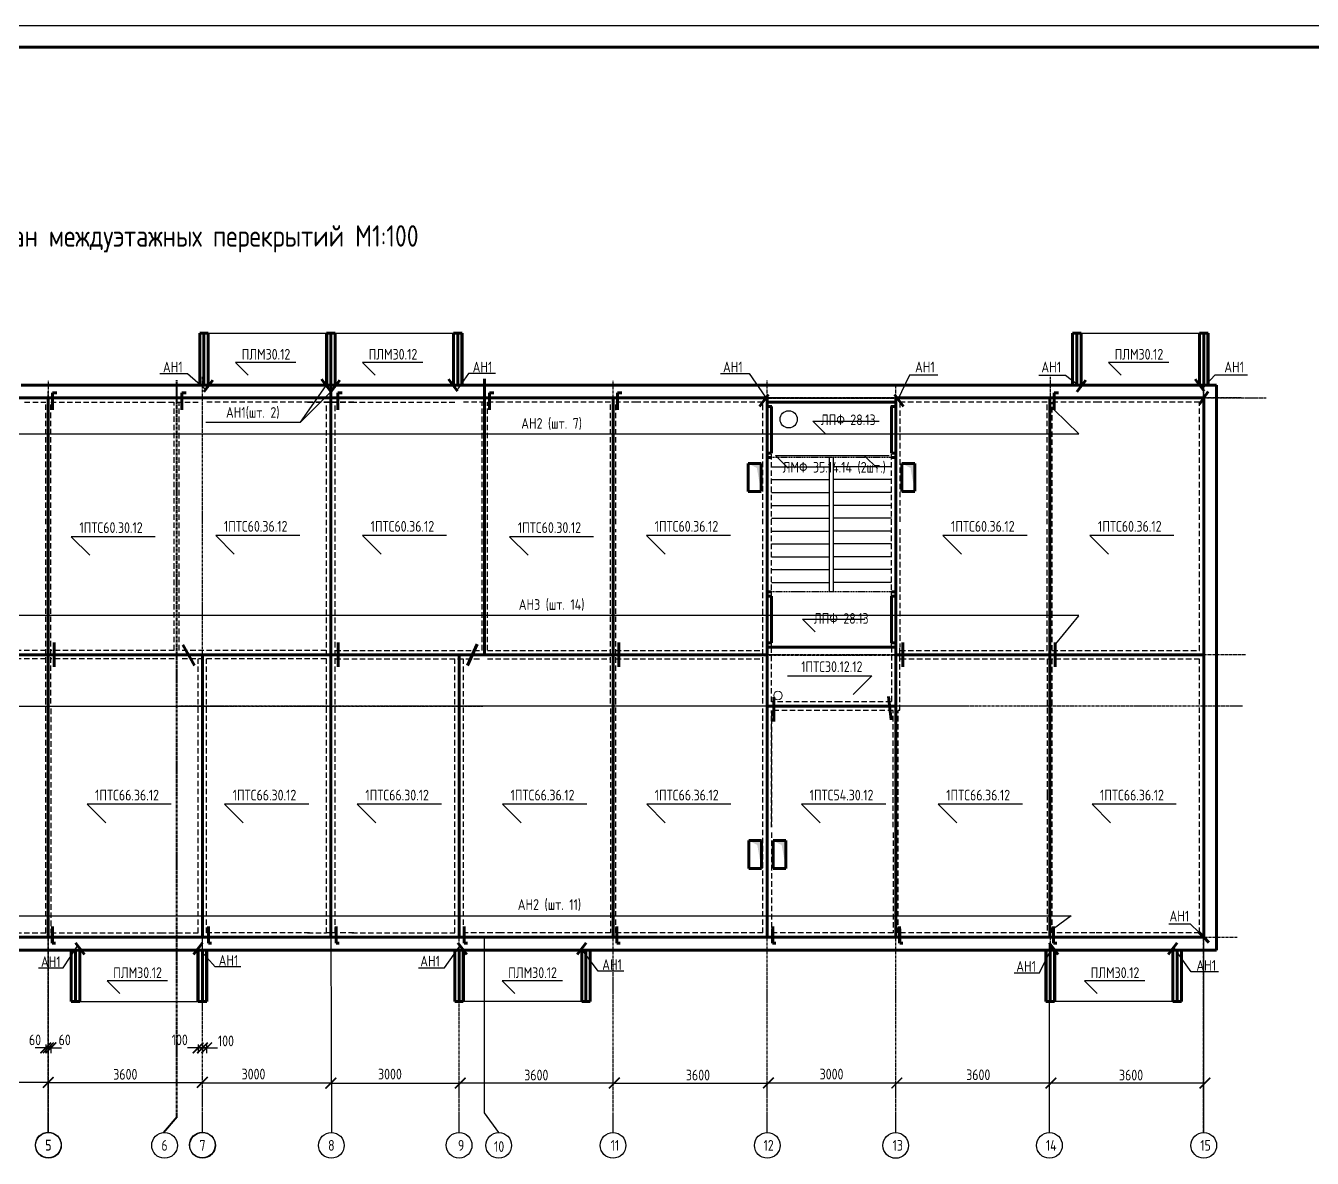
# Model space of a CAD drawing. Header units: millimetres. Extents: x 83035 to 329678, y -103769 to 22061.
# Drawn here: x 184403 to 214463, y -73716 to -47258 of the extents above; entities that cross this region are included whole.
import ezdxf

# ---------------------------------------------------------------- set-up
doc = ezdxf.new("R2010")
doc.units = ezdxf.units.MM
doc.header["$LTSCALE"] = 10
doc.linetypes.add('CENTER', pattern=[50.8, 31.75, -6.35, 6.35, -6.35])
doc.linetypes.add('DASHED', pattern=[19.05, 12.7, -6.35])
for name, color, linetype, lineweight in [('Анкер', 250, 'Continuous', 60), ('Осевой', 4, 'CENTER', 30), ('оси', 4, 'CENTER', 40), ('Основной', 5, 'Continuous', 60), ('Плиты перекрытия', 2, 'Continuous', 60), ('Размерный', 3, 'Continuous', 30), ('Разрез', 5, 'Continuous', 40), ('Символьный', 3, 'Continuous', 30), ('Текст', 244, 'Continuous', 30)]:
    doc.layers.add(name, color=color, linetype=linetype, lineweight=lineweight)
doc.styles.add('1.10', font='', dxfattribs={"height": 25})
doc.styles.add('2.5', font='', dxfattribs={"height": 250})
doc.styles.get('1.10').set_extended_font_data('GOST type A')
doc.styles.get('2.5').set_extended_font_data('GOST type A')
doc.dimstyles.new('Размеры', dxfattribs={"dimtxt": 250, "dimasz": 250, "dimexe": 125, "dimexo": 62.5, "dimgap": 62.5, "dimtad": 1, "dimtxsty": '2.5', "dimblk": 'ARCHTICK', "dimcen": 250, "dimadec": 0, "dimazin": 0, "dimtfac": 1, "dimtmove": 1, "dimatfit": 3, "dimfxl": 1.25, "dimarcsym": 0})

# ---------------------------------------------------------------- blocks, each defined once
blk = doc.blocks.new('_ArchTick')
at = {"color": 0, "linetype": 'ByBlock', "const_width": 0.15}
blk.add_lwpolyline([(-0.5, -0.5), (0.5, 0.5)], dxfattribs=at)
blk = doc.blocks.new('*D247')
at = {"layer": 'Размерный', "color": 0, "lineweight": -2}
for p, q in [((181330, -71880), (181330, -71818)), ((184930, -71880), (184930, -71818)), ((184930, -71943), (181330, -71943))]:
    blk.add_line(p, q, dxfattribs=at)
at = {"layer": 'Размерный', "color": 0, "lineweight": -2, "xscale": 250, "yscale": 250, "zscale": 250, "rotation": 180}
blk.add_blockref('_ArchTick', (181330, -71943), dxfattribs=at)
at = {"layer": 'Размерный', "color": 0, "lineweight": -2, "xscale": 250, "yscale": 250, "zscale": 250}
blk.add_blockref('_ArchTick', (184930, -71943), dxfattribs=at)
at = {"layer": 'Размерный', "color": 0, "insert": (183130, -71755), "char_height": 250, "attachment_point": 5, "style": '2.5'}
blk.add_mtext('3600', dxfattribs=at)
blk = doc.blocks.new('*D248')
at = {"layer": 'Размерный', "color": 0, "lineweight": -2}
for p, q in [((184930, -71880), (184930, -71818)), ((188530, -71880), (188530, -71818)), ((184930, -71943), (188530, -71943))]:
    blk.add_line(p, q, dxfattribs=at)
at = {"layer": 'Размерный', "color": 0, "lineweight": -2, "xscale": 250, "yscale": 250, "zscale": 250, "rotation": 180}
blk.add_blockref('_ArchTick', (184930, -71943), dxfattribs=at)
at = {"layer": 'Размерный', "color": 0, "lineweight": -2, "xscale": 250, "yscale": 250, "zscale": 250}
blk.add_blockref('_ArchTick', (188530, -71943), dxfattribs=at)
at = {"layer": 'Размерный', "color": 0, "insert": (186730, -71755), "char_height": 250, "attachment_point": 5, "style": '2.5'}
blk.add_mtext('3600', dxfattribs=at)
blk = doc.blocks.new('64')
at = {"layer": 'Размерный', "color": 0, "ltscale": 0.5}
blk.add_circle((-187285, -31689), 300, dxfattribs=at)
at = {"layer": 'Символьный', "color": 0, "ltscale": 0.5}
blk.add_line((-187285, -31389), (-187285, -30925), dxfattribs=at)
blk = doc.blocks.new('*D633')
at = {"layer": 'Размерный', "color": 0, "linetype": 'ByBlock', "lineweight": -2, "ltscale": 500}
for p, q in [((184870, -71137), (184620, -71137)), ((184870, -71062), (184870, -71262)), ((184870, -71137), (184930, -71137)), ((184930, -71062), (184930, -71262)), ((184930, -71137), (185180, -71137))]:
    blk.add_line(p, q, dxfattribs=at)
at = {"layer": 'Размерный', "color": 0, "lineweight": -2, "ltscale": 500, "xscale": 250, "yscale": 250, "zscale": 250}
blk.add_blockref('_ArchTick', (184870, -71137), dxfattribs=at)
at = {"layer": 'Размерный', "color": 0, "lineweight": -2, "ltscale": 500, "xscale": 250, "yscale": 250, "zscale": 250, "rotation": 180}
blk.add_blockref('_ArchTick', (184930, -71137), dxfattribs=at)
at = {"layer": 'Размерный', "color": 0, "ltscale": 500, "insert": (184620, -70950), "char_height": 250, "attachment_point": 5, "style": '2.5'}
blk.add_mtext('60', dxfattribs=at)
blk = doc.blocks.new('*D634')
at = {"layer": 'Размерный', "color": 0, "linetype": 'ByBlock', "lineweight": -2, "ltscale": 500}
for p, q in [((184930, -71137), (184680, -71137)), ((184930, -71062), (184930, -71262)), ((184990, -71137), (184930, -71137)), ((184990, -71062), (184990, -71262)), ((184990, -71137), (185240, -71137))]:
    blk.add_line(p, q, dxfattribs=at)
at = {"layer": 'Размерный', "color": 0, "lineweight": -2, "ltscale": 500, "xscale": 250, "yscale": 250, "zscale": 250}
blk.add_blockref('_ArchTick', (184930, -71137), dxfattribs=at)
at = {"layer": 'Размерный', "color": 0, "lineweight": -2, "ltscale": 500, "xscale": 250, "yscale": 250, "zscale": 250, "rotation": 180}
blk.add_blockref('_ArchTick', (184990, -71137), dxfattribs=at)
at = {"layer": 'Размерный', "color": 0, "ltscale": 500, "insert": (185313, -70950), "char_height": 250, "attachment_point": 5, "style": '2.5'}
blk.add_mtext('60', dxfattribs=at)
blk = doc.blocks.new('*D635')
at = {"layer": 'Размерный', "color": 0, "linetype": 'ByBlock', "lineweight": -2, "ltscale": 500}
for p, q in [((188430, -71137), (188180, -71137)), ((188430, -71062), (188430, -71262)), ((188430, -71137), (188530, -71137)), ((188530, -71062), (188530, -71262)), ((188530, -71137), (188780, -71137))]:
    blk.add_line(p, q, dxfattribs=at)
at = {"layer": 'Размерный', "color": 0, "lineweight": -2, "ltscale": 500, "xscale": 250, "yscale": 250, "zscale": 250}
blk.add_blockref('_ArchTick', (188430, -71137), dxfattribs=at)
at = {"layer": 'Размерный', "color": 0, "lineweight": -2, "ltscale": 500, "xscale": 250, "yscale": 250, "zscale": 250, "rotation": 180}
blk.add_blockref('_ArchTick', (188530, -71137), dxfattribs=at)
at = {"layer": 'Размерный', "color": 0, "ltscale": 500, "insert": (188001, -70950), "char_height": 250, "attachment_point": 5, "style": '2.5'}
blk.add_mtext('100', dxfattribs=at)
blk = doc.blocks.new('*D636')
at = {"layer": 'Размерный', "color": 0, "linetype": 'ByBlock', "lineweight": -2, "ltscale": 500}
for p, q in [((188530, -71137), (188280, -71137)), ((188530, -71062), (188530, -71262)), ((188630, -71137), (188530, -71137)), ((188630, -71062), (188630, -71262)), ((188630, -71137), (188880, -71137))]:
    blk.add_line(p, q, dxfattribs=at)
at = {"layer": 'Размерный', "color": 0, "lineweight": -2, "ltscale": 500, "xscale": 250, "yscale": 250, "zscale": 250}
blk.add_blockref('_ArchTick', (188530, -71137), dxfattribs=at)
at = {"layer": 'Размерный', "color": 0, "lineweight": -2, "ltscale": 500, "xscale": 250, "yscale": 250, "zscale": 250, "rotation": 180}
blk.add_blockref('_ArchTick', (188630, -71137), dxfattribs=at)
at = {"layer": 'Размерный', "color": 0, "ltscale": 500, "insert": (189080, -70975), "char_height": 250, "attachment_point": 5, "style": '2.5'}
blk.add_mtext('100', dxfattribs=at)
blk = doc.blocks.new('173')
at = {"layer": 'Символьный', "color": 0}
for p, q in [((-191572, -57106), (-192983, -57106)), ((-192983, -57106), (-192685, -57404))]:
    blk.add_line(p, q, dxfattribs=at)
at = {"layer": 'Текст', "color": 0, "ltscale": 0.5, "insert": (-192272, -56917), "char_height": 250, "width": 1000, "attachment_point": 5, "style": '2.5'}
blk.add_mtext('ПЛМ30.12', dxfattribs=at)
blk = doc.blocks.new('185')
at = {"layer": 'Символьный', "color": 0}
for p, q in [((-177356, -67548), (-179321, -67548)), ((-179321, -67548), (-178888, -67981))]:
    blk.add_line(p, q, dxfattribs=at)
at = {"layer": 'Текст', "color": 0, "ltscale": 0.5, "insert": (-178389, -67333), "char_height": 250, "width": 1000, "attachment_point": 5, "style": '2.5'}
blk.add_mtext('1ПТС66.36.12', dxfattribs=at)
blk = doc.blocks.new('186')
at = {"layer": 'Символьный', "color": 0}
for p, q in [((-184510, -67548), (-186476, -67548)), ((-186476, -67548), (-186042, -67981))]:
    blk.add_line(p, q, dxfattribs=at)
at = {"layer": 'Текст', "color": 0, "ltscale": 0.5, "insert": (-185544, -67333), "char_height": 250, "width": 1000, "attachment_point": 5, "style": '2.5'}
blk.add_mtext('1ПТС54.30.12', dxfattribs=at)
blk = doc.blocks.new('187')
at = {"layer": 'Символьный', "color": 0}
for p, q in [((-174351, -61268), (-176316, -61268)), ((-176316, -61268), (-175883, -61701))]:
    blk.add_line(p, q, dxfattribs=at)
at = {"layer": 'Текст', "color": 0, "ltscale": 0.5, "insert": (-175384, -61053), "char_height": 250, "width": 1000, "attachment_point": 5, "style": '2.5'}
blk.add_mtext('1ПТС60.36.12', dxfattribs=at)
blk = doc.blocks.new('188')
at = {"layer": 'Символьный', "color": 0}
for p, q in [((-177729, -61298), (-179694, -61298)), ((-179694, -61298), (-179261, -61731))]:
    blk.add_line(p, q, dxfattribs=at)
at = {"layer": 'Текст', "color": 0, "ltscale": 0.5, "insert": (-178762, -61083), "char_height": 250, "width": 1000, "attachment_point": 5, "style": '2.5'}
blk.add_mtext('1ПТС60.30.12', dxfattribs=at)
blk = doc.blocks.new('175')
at = {"layer": 'Анкер', "color": 0}
blk.add_line((-193393, -57913), (-193183, -57638), dxfattribs=at)
at = {"layer": 'Осевой', "color": 0, "ltscale": 0.2}
for p, q in [((-190429, -75207), (-190429, -56541)), ((-190424, -74915), (-190424, -56592))]:
    blk.add_line(p, q, dxfattribs=at)
at = {"layer": 'Основной', "color": 0}
for p, q in [((-193490, -56540), (-193290, -56540)), ((-193490, -57754), (-193490, -56540)), ((-193390, -57754), (-193390, -56540)), ((-193290, -57754), (-193290, -56540)), ((-190529, -57752), (-190529, -56540)), ((-190525, -57740), (-190525, -56540)), ((-190525, -56540), (-190325, -56540)), ((-190426, -56540), (-190426, -57740)), ((-190329, -56541), (-190329, -57752)), ((-190325, -56540), (-190325, -57740))]:
    blk.add_line(p, q, dxfattribs=at)
at = {"layer": 'Основной', "color": 0, "lineweight": 30}
blk.add_line((-193480, -56540), (-190525, -56540), dxfattribs=at)
at = {"layer": 'Разрез', "color": 0}
blk.add_blockref('173', (331, -117), dxfattribs=at)
blk = doc.blocks.new('184')
at = {"color": 0, "linetype": 'ByBlock', "const_width": 37.5}
for points in [[(-164982, -29107), (-165232, -29357)], [(-162232, -29357), (-161982, -29107)], [(-161982, -29107), (-162232, -29357)], [(-158632, -29357), (-158382, -29107)], [(-158382, -29107), (-158632, -29357)], [(-155032, -29357), (-154782, -29107)]]:
    blk.add_lwpolyline(points, dxfattribs=at)
at = {"layer": 'Размерный', "color": 0}
for p, q in [((-175332, -29234), (-178330, -29234)), ((-175308, -29233), (-172311, -29233)), ((-168710, -29233), (-172310, -29233)), ((-168707, -29232), (-165107, -29232)), ((-162107, -29232), (-165107, -29232)), ((-158507, -29232), (-162107, -29232)), ((-154907, -29232), (-158507, -29232))]:
    blk.add_line(p, q, dxfattribs=at)
at = {"layer": 'Размерный', "color": 0, "xscale": 250, "yscale": 250, "zscale": 250}
blk.add_blockref('_ArchTick', (-175332, -29234), dxfattribs=at)
at = {"layer": 'Размерный', "color": 0, "xscale": 250, "yscale": 250, "zscale": 250, "rotation": 180}
for p in [(-172310, -29233), (-168707, -29232)]:
    blk.add_blockref('_ArchTick', p, dxfattribs=at)
at = {"layer": 'Размерный', "color": 0, "style": '2.5'}
for p in [(-177416, -29148), (-174228, -29148), (-163910, -29148)]:
    blk.add_text('3000', height=250, dxfattribs=at).set_placement(p)
at = {"layer": 'Размерный', "color": 0, "char_height": 250, "attachment_point": 5, "style": '2.5'}
for insert in [(-170530, -29046), (-166753, -29046), (-160204, -29039), (-156634, -29046)]:
    blk.add_mtext('3600', dxfattribs=dict(at, insert=insert))
blk = doc.blocks.new('221')
at = {"layer": 'Основной'}
h = blk.add_hatch(color=0, dxfattribs=at)
h.set_gradient(color1=(0, 1, 5), color2=(0, 0, 0), one_color=1)
h.paths.add_polyline_path([(-183979, -67287), (-184279, -67287), (-184079, -67387), (-183979, -67937), (-183979, -67802), (-183979, -67802), (-183979, -67422), (-183979, -67422)])
at = {"layer": 'Основной', "color": 0}
for p, q in [((-184279, -67937), (-184279, -67287)), ((-184279, -67287), (-183979, -67287)), ((-184279, -67937), (-183979, -67937))]:
    blk.add_line(p, q, dxfattribs=at)
blk = doc.blocks.new('222')
at = {"layer": 'Основной', "color": 0}
blk.add_line((-183960, -68394), (-183960, -69044), dxfattribs=at)
at = {"layer": 'Размерный', "color": 0}
blk.add_blockref('221', (18, -1110), dxfattribs=at)
blk = doc.blocks.new('*D776')
at = {"layer": 'Размерный', "color": 0, "linetype": 'ByBlock', "lineweight": -2, "ltscale": 500}
for p, q in [((216879, -58184), (216679, -58184)), ((216804, -58184), (216804, -61184)), ((216729, -61184), (216929, -61184))]:
    blk.add_line(p, q, dxfattribs=at)
at = {"layer": 'Размерный', "color": 0, "linetype": 'DASHED', "lineweight": -2, "ltscale": 500, "xscale": 250, "yscale": 250, "zscale": 250}
for p, rotation in [((216804, -58184), 90), ((216804, -61184), 270)]:
    blk.add_blockref('_ArchTick', p, dxfattribs=dict(at, rotation=rotation))
at = {"layer": 'Размерный', "color": 0, "linetype": 'DASHED', "ltscale": 500, "insert": (216617, -59684), "char_height": 250, "attachment_point": 5, "rotation": 90, "style": '2.5'}
blk.add_mtext('6000', dxfattribs=at)

msp = doc.modelspace()

# ---------------------------------------------------------------- linework, layer by layer
at = {"color": 0, "linetype": 'Continuous', "lineweight": 25, "ltscale": 100}
msp.add_line((242217.907, -47257.955), (161957.025, -47257.955), dxfattribs=at)
at = {"color": 0, "linetype": 'Continuous', "lineweight": 60, "ltscale": 100}
msp.add_line((241717.907, -47757.955), (163957.025, -47757.955), dxfattribs=at)
at = {"layer": 'Анкер', "color": 0}
for p, q in [((188564.689, -55812.141), (188774.625, -55537.983)), ((191520.134, -55791.473), (191310.198, -55517.314)), ((191531.171, -55812.141), (191741.107, -55537.983)), ((194490.233, -55791.473), (194280.297, -55517.314)), ((211937.026, -55791.473), (211727.09, -55517.314)), ((201543.966, -56150.803), (201753.902, -55876.644)), ((204913.816, -56150.803), (204703.88, -55876.644)), ((212033.059, -55804.448), (211824.723, -56100.934)), ((211928.891, -68552.691), (211808.891, -68432.691)), ((185563.278, -68684.291), (185773.214, -68958.449)), ((188535.273, -68684.979), (188325.337, -68959.137)), ((194498.914, -68684.291), (194708.85, -68958.449)), ((197495.5, -68684.979), (197285.564, -68959.137)), ((208311.842, -68684.291), (208521.778, -68958.449)), ((211309.24, -68684.979), (211099.305, -68959.137)), ((211928.891, -68552.691), (212048.891, -68672.691))]:
    msp.add_line(p, q, dxfattribs=at)
at = {"layer": 'Осевой', "color": 0, "ltscale": 0.2}
for p, q in [((184933.699, -73114.945), (184933.699, -55541.477)), ((188527.535, -55459.972), (188527.535, -70055.437)), ((198125.079, -73115.633), (198125.079, -55542.165)), ((201728.891, -73106.844), (201728.891, -55538.397)), ((208339.912, -55461.3), (208339.912, -70005.327)), ((211928.891, -73106.804), (211928.891, -55533.441)), ((184929.887, -73106.117), (184929.887, -55806.487)), ((204728.891, -73106.804), (204728.891, -55652.691)), ((167566.317, -55952.003), (188858.44, -55952.003)), ((167719.799, -55958.545), (206657.99, -55958.545)), ((169675.574, -55958.562), (204846.484, -55958.562)), ((213383.204, -55957.874), (178212.294, -55957.874)), ((212804.392, -55952.691), (194200.338, -55952.691)), ((167629.887, -61952.003), (189082.715, -61952.003)), ((167633.699, -61960.83), (206767.89, -61960.83)), ((212906.268, -61952.691), (193976.064, -61952.691)), ((167629.887, -63152.003), (189082.715, -63152.003)), ((176680.114, -63152.691), (195081.718, -63152.691)), ((206378.664, -63152.003), (187977.06, -63152.003)), ((212829.38, -63152.691), (193976.064, -63152.691)), ((188529.887, -73106.117), (188529.887, -68274.775)), ((188529.887, -73106.117), (188529.887, -68274.775)), ((188529.887, -73106.117), (188529.887, -68274.775)), ((194528.891, -73106.806), (194528.891, -68275.463)), ((194528.891, -73106.806), (194528.891, -68275.463)), ((194528.891, -73106.806), (194528.891, -68275.463)), ((167570.128, -68560.83), (206392.181, -68560.83)), ((212709.538, -68561.519), (176666.597, -68561.519))]:
    msp.add_line(p, q, dxfattribs=at)
at = {"layer": 'Осевой', "color": 0, "ltscale": 500}
for p, q in [((191535.013, -68561.519), (191543.333, -73108.868)), ((195119.207, -72651.373), (195119.207, -68558.763)), ((208322.698, -72651.373), (208322.698, -68712.668))]:
    msp.add_line(p, q, dxfattribs=at)
at = {"layer": 'оси', "color": 0, "ltscale": 0.2}
msp.add_line((187935.188, -72743.079), (187933.699, -55541.477), dxfattribs=at)
at = {"layer": 'Основной', "color": 0}
for p, q in [((188467.618, -55653.405), (188467.618, -54439.695)), ((188467.673, -54439.806), (188667.673, -54439.806)), ((188567.618, -55653.405), (188567.618, -54439.695)), ((188667.618, -55653.405), (188667.618, -54439.695)), ((191428.946, -55652.003), (191428.946, -54439.846)), ((191433.093, -55639.806), (191433.093, -54439.806)), ((191433.093, -54439.806), (191633.093, -54439.806)), ((191434.1, -55653.405), (191434.1, -54439.695)), ((191434.155, -54439.806), (191634.155, -54439.806)), ((191531.504, -54439.806), (191531.504, -55639.806)), ((191534.1, -55653.405), (191534.1, -54439.695)), ((191628.946, -54440.995), (191628.946, -55652.003)), ((191633.093, -54439.806), (191633.093, -55639.806)), ((191634.1, -55653.405), (191634.1, -54439.695)), ((194395.428, -55652.003), (194395.428, -54439.846)), ((194399.574, -55639.806), (194399.574, -54439.806)), ((194399.574, -54439.806), (194599.574, -54439.806)), ((194497.986, -54439.806), (194497.986, -55639.806)), ((194595.428, -54440.995), (194595.428, -55652.003)), ((194599.574, -54439.806), (194599.574, -55639.806)), ((184299.887, -55652.003), (187469.887, -55652.003)), ((187469.887, -55652.003), (188629.887, -55652.003)), ((190969.887, -55652.003), (188429.887, -55652.003)), ((188518.891, -55652.691), (192088.891, -55652.691)), ((194539.887, -55652.003), (190969.887, -55652.003)), ((192088.891, -55652.691), (194628.891, -55652.691)), ((195588.891, -55652.691), (194428.891, -55652.691)), ((198758.891, -55652.691), (195588.891, -55652.691)), ((202618.891, -55652.691), (198758.891, -55652.691)), ((205978.891, -55652.691), (202618.891, -55652.691)), ((209548.891, -55652.691), (205978.891, -55652.691)), ((212228.891, -55652.691), (209548.891, -55652.691)), ((212228.891, -68852.691), (212228.891, -55652.691)), ((188429.887, -68452.003), (188429.887, -68452.003)), ((188629.887, -68452.003), (188629.887, -68452.003)), ((194428.891, -68452.691), (194428.891, -68452.691)), ((194628.891, -68452.691), (194628.891, -68452.691)), ((183909.887, -68852.003), (187479.887, -68852.003)), ((185466.207, -68843.027), (185466.207, -70056.737)), ((185566.207, -68843.027), (185566.207, -70056.737)), ((185666.207, -68843.027), (185666.207, -70056.737)), ((187479.887, -68852.003), (188629.887, -68852.003)), ((188427.535, -68844.429), (188427.535, -70056.586)), ((190959.887, -68852.003), (188429.887, -68852.003)), ((188431.681, -68856.625), (188431.681, -70056.625)), ((188530.093, -70056.625), (188530.093, -68856.625)), ((188627.535, -70055.437), (188627.535, -68844.429)), ((188631.681, -70056.625), (188631.681, -68856.625)), ((190947.607, -68852.691), (194628.891, -68852.691)), ((194427.097, -70057.314), (194427.097, -68857.314)), ((195578.891, -68852.691), (194428.891, -68852.691)), ((194431.243, -70056.125), (194431.243, -68845.117)), ((194528.685, -70057.314), (194528.685, -68857.314)), ((194627.097, -68857.314), (194627.097, -70057.314)), ((194631.243, -68845.117), (194631.243, -70057.274)), ((199148.891, -68852.691), (195578.891, -68852.691)), ((197392.571, -68843.715), (197392.571, -70057.425)), ((197492.571, -68843.715), (197492.571, -70057.425)), ((197592.571, -68843.715), (197592.571, -70057.425)), ((202418.891, -68852.691), (199148.891, -68852.691)), ((205988.891, -68852.691), (202418.891, -68852.691)), ((209458.891, -68852.691), (205988.891, -68852.691)), ((208240.837, -70057.314), (208240.837, -68857.314)), ((208244.983, -70056.125), (208244.983, -68845.117)), ((208342.426, -70057.314), (208342.426, -68857.314)), ((208440.837, -68857.314), (208440.837, -70057.314)), ((208444.983, -68845.117), (208444.983, -70057.274)), ((212228.891, -68852.691), (209458.891, -68852.691)), ((211206.311, -68843.715), (211206.311, -70057.425)), ((211306.311, -68843.715), (211306.311, -70057.425)), ((211406.311, -68843.715), (211406.311, -70057.425)), ((185466.262, -70056.625), (185666.262, -70056.625)), ((188431.681, -70056.625), (188631.681, -70056.625)), ((194627.097, -70057.314), (194427.097, -70057.314)), ((197592.516, -70057.314), (197392.516, -70057.314)), ((208440.837, -70057.314), (208240.837, -70057.314)), ((211406.256, -70057.314), (211206.256, -70057.314))]:
    msp.add_line(p, q, dxfattribs=at)
at = {"layer": 'Основной', "color": 0, "lineweight": 30}
for p, q in [((188477.368, -54439.806), (191433.093, -54439.806)), ((191443.85, -54439.806), (194399.574, -54439.806)), ((190060.666, -55658.545), (188980.666, -55658.545)), ((192998.112, -55659.233), (194078.112, -55659.233)), ((203178.891, -60482.691), (203178.891, -57342.691)), ((203278.891, -60482.691), (203278.891, -57342.691)), ((201828.891, -57562.691), (203178.891, -57562.691)), ((204628.891, -57562.691), (203278.891, -57562.691)), ((201828.891, -57862.691), (203178.891, -57862.691)), ((204628.891, -57862.691), (203278.891, -57862.691)), ((201828.891, -58162.691), (203178.891, -58162.691)), ((204628.891, -58162.691), (203278.891, -58162.691)), ((201828.891, -58462.691), (203178.891, -58462.691)), ((204628.891, -58462.691), (203278.891, -58462.691)), ((201828.891, -58762.691), (202728.891, -58762.691)), ((202728.891, -58762.691), (203178.891, -58762.691)), ((204628.891, -58762.691), (203278.891, -58762.691)), ((201828.891, -59062.691), (203178.891, -59062.691)), ((204628.891, -59062.691), (203278.891, -59062.691)), ((201828.891, -59362.691), (203178.891, -59362.691)), ((204628.891, -59362.691), (203278.891, -59362.691)), ((201828.891, -59662.691), (203178.891, -59662.691)), ((204628.891, -59662.691), (203278.891, -59662.691)), ((201828.891, -59962.691), (203178.891, -59962.691)), ((204628.891, -59962.691), (203278.891, -59962.691)), ((201828.891, -60262.691), (203178.891, -60262.691)), ((204628.891, -60262.691), (203278.891, -60262.691)), ((185475.957, -70056.625), (188431.681, -70056.625)), ((197582.821, -70057.314), (194627.097, -70057.314)), ((211396.561, -70057.314), (208440.837, -70057.314))]:
    msp.add_line(p, q, dxfattribs=at)
at = {"layer": 'Основной', "color": 0, "linetype": 'DASHED', "lineweight": 30}
for p, q in [((184374.887, -56052.003), (184869.887, -56052.003)), ((184869.887, -58902.003), (184869.887, -56052.003)), ((184989.887, -56052.003), (187544.887, -56052.003)), ((184989.887, -63092.003), (184989.887, -56052.003)), ((187544.887, -56052.003), (188429.887, -56052.003)), ((187869.887, -61848.715), (187869.887, -56052.003)), ((187989.887, -61850.321), (187989.887, -56052.003)), ((191044.887, -56052.003), (188629.887, -56052.003)), ((190988.891, -56052.691), (192013.891, -56052.691)), ((192069.887, -56052.003), (191044.887, -56052.003)), ((191428.891, -68450.417), (191428.891, -56052.691)), ((191429.887, -68451.134), (191429.887, -56052.003)), ((191628.891, -68451.822), (191628.891, -56052.691)), ((191629.887, -68449.729), (191629.887, -56052.003)), ((192013.891, -56052.691), (194428.891, -56052.691)), ((195513.891, -56052.691), (194628.891, -56052.691)), ((195068.891, -61851.009), (195068.891, -56052.691)), ((195188.891, -61849.404), (195188.891, -56052.691)), ((198068.891, -56052.691), (195513.891, -56052.691)), ((198068.891, -63092.691), (198068.891, -56052.691)), ((198683.891, -56052.691), (198188.891, -56052.691)), ((198188.891, -58902.691), (198188.891, -56052.691)), ((201628.891, -56052.691), (198683.891, -56052.691)), ((201628.891, -58902.691), (201628.891, -56052.691)), ((202543.891, -56052.691), (201828.891, -56052.691)), ((201828.891, -61772.691), (201828.891, -56052.691)), ((204628.891, -56052.691), (202543.891, -56052.691)), ((204628.891, -61772.691), (204628.891, -56052.691)), ((205903.891, -56052.691), (204828.891, -56052.691)), ((204828.891, -56052.691), (204828.891, -58902.691)), ((208268.891, -56052.691), (205903.891, -56052.691)), ((208268.891, -58902.691), (208268.891, -56052.691)), ((209473.891, -56052.691), (208388.891, -56052.691)), ((208388.891, -61052.691), (208388.891, -56052.691)), ((211828.891, -56052.691), (209473.891, -56052.691)), ((211828.891, -61852.691), (211828.891, -56052.691)), ((184869.887, -63092.003), (184869.887, -59022.003)), ((198188.891, -63092.691), (198188.891, -59022.691)), ((201628.891, -61772.691), (201628.891, -59022.691)), ((204828.891, -59022.691), (204828.891, -61772.691)), ((208268.891, -61052.691), (208268.891, -59022.691)), ((208268.891, -61852.691), (208268.891, -61052.691)), ((208388.891, -61852.691), (208388.891, -61052.691)), ((184871.108, -61851.586), (181429.887, -61851.586)), ((187870.512, -61851.586), (184996.91, -61851.586)), ((191421.527, -61851.586), (188016.178, -61851.586)), ((191637.251, -61852.274), (195042.6, -61852.274)), ((195188.266, -61852.274), (198061.868, -61852.274)), ((198187.67, -61852.274), (201628.891, -61852.274)), ((201628.891, -63092.691), (201628.891, -61772.691)), ((201828.891, -63052.691), (201828.891, -61772.691)), ((204628.891, -61772.691), (204628.891, -63052.691)), ((204827.701, -61852.691), (208268.891, -61852.691)), ((204828.891, -63251.582), (204828.891, -61772.691)), ((208388.891, -61852.691), (211828.891, -61852.691)), ((184871.108, -62051.586), (181429.887, -62051.586)), ((187870.512, -62051.586), (184996.91, -62051.586)), ((191421.527, -62051.586), (188016.178, -62051.586)), ((188429.887, -68452.003), (188429.887, -62051.103)), ((188629.887, -68452.003), (188629.887, -62046.054)), ((191637.251, -62052.274), (195042.6, -62052.274)), ((194428.891, -68452.691), (194428.891, -62046.742)), ((194628.891, -68452.691), (194628.891, -62051.791)), ((195188.266, -62052.274), (198061.868, -62052.274)), ((198187.67, -62052.274), (201628.891, -62052.274)), ((211828.891, -62052.691), (204835.051, -62052.691)), ((208268.617, -62052.315), (208268.891, -65223.426)), ((208388.891, -65223.426), (208388.891, -62044.795)), ((211828.891, -68452.691), (211828.891, -62052.691)), ((184869.887, -68452.003), (184869.887, -63084.183)), ((198188.891, -68452.691), (198188.891, -63084.871)), ((203428.891, -63052.691), (201828.891, -63052.691)), ((204628.891, -63052.691), (203428.891, -63052.691)), ((184989.887, -63212.003), (184989.887, -68452.003)), ((198068.891, -63212.691), (198068.891, -68452.691)), ((201628.891, -68452.691), (201628.891, -63212.691)), ((201828.891, -65982.691), (201828.891, -63252.691)), ((204668.891, -63252.691), (201828.891, -63252.691)), ((201828.891, -63252.691), (201828.891, -65982.691)), ((204668.891, -65223.426), (204668.891, -63252.691)), ((204823.324, -63252.691), (204788.891, -63252.691)), ((204788.891, -65223.426), (204788.891, -63252.691)), ((204668.891, -65982.691), (204668.891, -65223.426)), ((204788.891, -68452.691), (204788.891, -65223.426)), ((208268.891, -65223.426), (208268.891, -68452.691)), ((208388.891, -68452.691), (208388.891, -65223.426)), ((201828.891, -66102.691), (201828.891, -68452.691)), ((204668.891, -66102.691), (204668.891, -68452.691)), ((183984.887, -68452.003), (184869.887, -68452.003)), ((184989.887, -68452.003), (187554.887, -68452.003)), ((187554.887, -68452.003), (188429.887, -68452.003)), ((191034.887, -68452.003), (188629.887, -68452.003)), ((190988.891, -68452.691), (191429.257, -68452.691)), ((192069.887, -68452.003), (191429.257, -68452.003)), ((192023.891, -68452.691), (194428.891, -68452.691)), ((195503.891, -68452.691), (194628.891, -68452.691)), ((198068.891, -68452.691), (195503.891, -68452.691)), ((199073.891, -68452.691), (198188.891, -68452.691)), ((201628.891, -68452.691), (199073.891, -68452.691)), ((202343.891, -68452.691), (201828.891, -68452.691)), ((204668.891, -68452.691), (202343.891, -68452.691)), ((205913.891, -68452.691), (204788.891, -68452.691)), ((208268.891, -68452.691), (205913.891, -68452.691)), ((209383.891, -68452.691), (208388.891, -68452.691)), ((211828.891, -68452.691), (209383.891, -68452.691))]:
    msp.add_line(p, q, dxfattribs=at)
at = {"layer": 'Основной', "color": 0, "linetype": 'DASHED', "lineweight": 30, "ltscale": 0.2}
for p, q in [((203903.891, -57342.691), (201828.891, -57342.691)), ((204628.891, -57342.691), (203903.891, -57342.691)), ((202453.891, -60482.691), (201828.891, -60482.691)), ((204628.891, -60482.691), (202453.891, -60482.691))]:
    msp.add_line(p, q, dxfattribs=at)
at = {"layer": 'Основной', "color": 0, "linetype": 'Continuous', "lineweight": 30, "ltscale": 0.2}
msp.add_circle((202228.891, -56452.691), 200, dxfattribs=at)
at = {"layer": 'Основной', "color": 0, "lineweight": 20}
msp.add_circle((201978.891, -62902.691), 100, dxfattribs=at)
at = {"layer": 'Плиты перекрытия', "color": 0, "ltscale": 0.2}
for p, q in [((191535.013, -68561.519), (191535.013, -55541.477)), ((195122.178, -61952.691), (195122.178, -55503.555))]:
    msp.add_line(p, q, dxfattribs=at)
at = {"layer": 'Плиты перекрытия', "color": 0, "ltscale": 500}
for p, q in [((185031.225, -55836.967), (185031.225, -56234.474)), ((185031.225, -55836.967), (185133.338, -55836.967)), ((188050.269, -55836.967), (188050.269, -56234.474)), ((188050.269, -55836.967), (188152.381, -55836.967)), ((191692.207, -55836.967), (191692.207, -56234.474)), ((191692.207, -55836.967), (191794.32, -55836.967)), ((195240.962, -55836.967), (195240.962, -56234.474)), ((195240.962, -55836.967), (195343.075, -55836.967)), ((198230.184, -55836.967), (198230.184, -56234.474)), ((198230.184, -55836.967), (198332.297, -55836.967)), ((208432.766, -55836.967), (208432.766, -56234.474)), ((208432.766, -55836.967), (208534.879, -55836.967)), ((185070.438, -61668.037), (185070.438, -62235.272)), ((188070.843, -61719.317), (188343.884, -62205.659)), ((191698.953, -61668.037), (191698.953, -62235.272)), ((194722, -62205.22), (194947.555, -61707.015)), ((198260.125, -61668.037), (198260.125, -62235.272)), ((204897.146, -61668.037), (204897.146, -62235.272)), ((208457.471, -61668.037), (208457.471, -62235.272)), ((201882.318, -62943.002), (201882.318, -63510.238)), ((204563.059, -62926.914), (204621.21, -63473.495)), ((185022.104, -68360.209), (185022.104, -68688.462)), ((185025.947, -68298.694), (185025.947, -68688.462)), ((188671.535, -68360.209), (188671.535, -68688.462)), ((188673.594, -68298.694), (188673.594, -68688.462)), ((191654.47, -68360.209), (191654.47, -68688.462)), ((191655.452, -68298.694), (191655.452, -68688.462)), ((194649.287, -68298.694), (194649.287, -68688.462)), ((194649.831, -68360.209), (194649.831, -68688.462)), ((198216.163, -68298.694), (198216.163, -68688.462)), ((201854.57, -68360.209), (201854.57, -68688.462)), ((201855.714, -68298.694), (201855.714, -68688.462)), ((204821.947, -68298.694), (204821.947, -68688.462)), ((204822.984, -68360.209), (204822.984, -68688.462)), ((208417.191, -68298.694), (208417.191, -68688.462)), ((208417.552, -68360.209), (208417.552, -68688.462)), ((185022.104, -68688.462), (185097.441, -68688.462)), ((188671.535, -68688.462), (188746.872, -68688.462)), ((191654.47, -68688.462), (191729.807, -68688.462)), ((194649.831, -68688.462), (194725.168, -68688.462)), ((198216.163, -68688.462), (198291.501, -68688.462)), ((201854.57, -68688.462), (201929.907, -68688.462)), ((204822.984, -68688.462), (204898.321, -68688.462)), ((208417.552, -68688.462), (208492.889, -68688.462))]:
    msp.add_line(p, q, dxfattribs=at)
at = {"layer": 'Плиты перекрытия', "color": 0, "ltscale": 250}
for p, q in [((184929.887, -55952.003), (181329.887, -55952.003)), ((184929.887, -63152.003), (184929.887, -55952.003)), ((184929.887, -55952.003), (188529.887, -55952.003)), ((188529.887, -55952.003), (192129.887, -55952.003)), ((194528.891, -55952.691), (190928.891, -55952.691)), ((198128.891, -55952.691), (194528.891, -55952.691)), ((198128.891, -63152.691), (198128.891, -55952.691)), ((198128.891, -55952.691), (201728.891, -55952.691)), ((201728.891, -55952.691), (201728.891, -63152.691)), ((201728.891, -56052.691), (204728.891, -56052.691)), ((201728.891, -56152.691), (201828.891, -56152.691)), ((201828.891, -56152.691), (201828.891, -57242.691)), ((204728.891, -56152.691), (204628.891, -56152.691)), ((204628.891, -57242.834), (204628.891, -56152.691)), ((208328.891, -55952.691), (204728.891, -55952.691)), ((204728.891, -55952.691), (204728.891, -63152.691)), ((208328.891, -61952.691), (208328.891, -55952.691)), ((208328.891, -55952.691), (211928.891, -55952.691)), ((211928.891, -55952.691), (211928.891, -61952.691)), ((201728.891, -57242.691), (201828.891, -57242.691)), ((201728.891, -57342.691), (201828.891, -57342.691)), ((204723.545, -57242.834), (204628.891, -57242.834)), ((204628.891, -57342.691), (204728.891, -57342.691)), ((201828.891, -60482.691), (201728.891, -60482.691)), ((201728.891, -60582.691), (201828.891, -60582.691)), ((201828.891, -61672.691), (201828.891, -60582.691)), ((204628.891, -60482.691), (204728.891, -60482.691)), ((204728.891, -60582.691), (204628.891, -60582.691)), ((204628.891, -61672.691), (204628.891, -60582.691)), ((201728.891, -61672.691), (201828.891, -61672.691)), ((204728.891, -61772.691), (201728.891, -61772.691)), ((204728.891, -61672.691), (204628.891, -61672.691)), ((181329.887, -61957.402), (191548.304, -61957.402)), ((188529.887, -61946.349), (188529.887, -68552.003)), ((201728.891, -61958.09), (191510.474, -61958.09)), ((194528.891, -61947.037), (194528.891, -68552.691)), ((211928.891, -61952.691), (204728.271, -61952.691)), ((208328.891, -68552.691), (208328.891, -61952.691)), ((211928.891, -61952.691), (211928.891, -68552.691)), ((184929.887, -63152.003), (184929.887, -68552.003)), ((198128.891, -63152.691), (198128.891, -68552.691)), ((204728.891, -63152.691), (201728.891, -63152.691)), ((201728.891, -63152.691), (201728.891, -68552.691)), ((204728.891, -63152.691), (204728.891, -68552.691)), ((184929.887, -68552.003), (181329.887, -68552.003)), ((188529.887, -68552.003), (184929.887, -68552.003)), ((188529.887, -68552.003), (192129.887, -68552.003)), ((194528.891, -68552.691), (190928.891, -68552.691)), ((194528.891, -68552.691), (198128.891, -68552.691)), ((198128.891, -68552.691), (201728.891, -68552.691)), ((201728.891, -68552.691), (204728.891, -68552.691)), ((204728.891, -68552.691), (208328.891, -68552.691)), ((211928.891, -68552.691), (208328.891, -68552.691))]:
    msp.add_line(p, q, dxfattribs=at)
at = {"layer": 'Размерный', "color": 0, "ltscale": 500}
for p, q in [((187533.797, -55382.959), (188183.195, -55382.959)), ((188183.195, -55382.959), (188599.972, -55750.984)), ((194749.231, -55385.473), (194477.841, -55772.868)), ((195379.244, -55385.473), (194749.231, -55385.473)), ((200639.576, -55385.047), (201308.45, -55385.047)), ((201308.45, -55385.047), (201685.452, -55931.878)), ((205054.146, -55421.502), (204774.435, -56004.789)), ((205710.86, -55421.502), (205054.146, -55421.502)), ((208074.306, -55420.24), (208694.535, -55420.24)), ((208694.535, -55420.24), (209035.053, -55675.428)), ((212184.843, -55420.24), (211905.132, -55724.035)), ((212951.008, -55420.24), (212184.843, -55420.24)), ((190821.783, -56518.36), (191403.333, -55685.46)), ((190821.783, -56518.36), (191535.013, -55807.124)), ((209008.936, -56795.737), (208432.766, -56234.474)), ((175244.759, -56795.737), (209008.936, -56795.737)), ((188611.894, -56518.36), (190821.783, -56518.36)), ((175244.759, -61026.607), (209008.936, -61026.607)), ((208999.889, -61040.419), (208466.05, -61700.413)), ((175244.759, -68053.179), (208829.072, -68053.179)), ((208829.072, -68053.179), (208417.552, -68360.209)), ((185280.377, -69268.915), (185604.105, -68765.733)), ((188829.819, -69245.972), (188438.648, -68810.18)), ((194184.325, -69267.749), (194548.519, -68760.075)), ((197778.686, -69344.778), (197387.515, -68823.626)), ((208091.288, -69385.04), (208388.038, -68787.511)), ((211632.154, -69357.91), (211227.493, -68796.324)), ((184700.363, -69268.915), (185280.377, -69268.915)), ((189427.817, -69245.972), (188829.819, -69245.972)), ((193581.831, -69267.749), (194184.325, -69267.749)), ((198381.18, -69344.778), (197778.686, -69344.778)), ((207497.786, -69385.04), (208091.288, -69385.04)), ((212275.115, -69357.91), (211632.154, -69357.91))]:
    msp.add_line(p, q, dxfattribs=at)
at = {"layer": 'Размерный', "color": 0, "ltscale": 0.5}
for centre in [(184929.887, -73406.115), (184933.699, -73414.943), (187645.314, -73414.943), (187645.314, -73414.943), (187645.314, -73414.943), (187645.314, -73414.943), (187645.314, -73414.943), (187645.314, -73414.943), (187645.314, -73414.943), (187645.314, -73414.943), (188529.887, -73406.115), (188529.887, -73406.115), (188529.887, -73406.115), (188529.887, -73406.115), (188533.833, -73414.943), (191543.881, -73414.943), (195454.752, -73414.943)]:
    msp.add_circle(centre, 300, dxfattribs=at)
at = {"layer": 'Разрез', "color": 0, "ltscale": 500}
msp.add_line((187624.037, -73117.806), (187937.593, -72740.419), dxfattribs=at)
at = {"layer": 'Символьный', "color": 0}
for p, q in [((202794.145, -56497.366), (203092.278, -56795.498)), ((202796.716, -56497.212), (204346.751, -56493.165)), ((201921.008, -57297.638), (202219.14, -57595.77)), ((201921.78, -57298.5), (204579.588, -57298.5)), ((204003.707, -57307.449), (204301.84, -57605.582)), ((202551.113, -61123.989), (204005.113, -61123.989)), ((202552.4, -61122.42), (202850.532, -61420.552)), ((202203.519, -62447.236), (204168.801, -62447.236)), ((204168.801, -62447.236), (203735.721, -62880.316)), ((191014.369, -65447.34), (189049.087, -65447.34)), ((189049.087, -65447.34), (189482.167, -65880.42)), ((194113.394, -65447.34), (192148.112, -65447.34)), ((192148.112, -65447.34), (192581.192, -65880.42)), ((211620.346, -68244.146), (211110.392, -68244.146)), ((211620.346, -68244.146), (211808.891, -68432.691))]:
    msp.add_line(p, q, dxfattribs=at)
at = {"layer": 'Символьный', "color": 0, "ltscale": 0.5}
for p, q in [((184929.887, -73106.115), (184929.887, -72642.545)), ((184933.699, -73114.943), (184933.699, -72651.373)), ((188529.887, -73106.115), (188529.887, -72642.545)), ((188529.887, -73106.115), (188529.887, -72642.545)), ((188529.887, -73106.115), (188529.887, -72642.545)), ((195454.752, -73114.943), (195119.207, -72651.373))]:
    msp.add_line(p, q, dxfattribs=at)

# ---------------------------------------------------------------- block references
at = {"layer": 'Размерный', "color": 0}
for name, p in [('222', (385545.238, 10910.533)), ('222', (389135.483, 10910.533)), ('222', (385555.824, 2100.431)), ('222', (386125.822, 2100.431)), ('64', (381814.517, -41724.267)), ('64', (385410.128, -41725.889)), ('64', (389013.862, -41726.444)), ('64', (392014.105, -41727.395)), ('64', (395607.653, -41725.889)), ('64', (399213.499, -41725.889))]:
    msp.add_blockref(name, p, dxfattribs=at)
at = {"layer": 'Разрез', "color": 0}
for name, p in [('175', (402353.331, 2100.431)), ('173', (382288.362, 1983.858)), ('173', (385254.844, 1983.858)), ('188', (365158.741, 2100.431)), ('187', (365158.741, 2100.431)), ('187', (368587.672, 2100.431)), ('188', (375401.291, 2100.431)), ('187', (375224.314, 2100.431)), ('187', (382148.543, 2100.431)), ('187', (385582.638, 2100.431)), ('185', (365158.741, 2100.431)), ('185', (374866.512, 2100.431)), ('185', (378235.017, 2100.431)), ('186', (389007.752, 2100.431)), ('185', (385045.435, 2100.431)), ('185', (388638.507, 2100.431)), ('184', (366862.736, -42726.769))]:
    msp.add_blockref(name, p, dxfattribs=at)
at = {"layer": 'Разрез', "color": 0, "extrusion": (0, 0, -1), "xscale": -1, "zscale": -1}
for p in [(-379286.951, -12463.611), (-388516.653, -12463.611), (-402125.41, -12463.611)]:
    msp.add_blockref('173', p, dxfattribs=at)

# ---------------------------------------------------------------- texts
at = {"layer": 'Анкер', "color": 0, "ltscale": 250, "insert": (183426.972, -51918.995), "char_height": 500, "width": 10634.24842, "attachment_point": 1, "style": '1.10'}
msp.add_mtext('План междуэтажных перекрытий М1:100', dxfattribs=at)
at = {"layer": 'Символьный', "color": 0, "ltscale": 0.5, "char_height": 250, "width": 223.28661, "attachment_point": 5, "style": '2.5'}
for s, insert in [('{\\fGOST type A|b0|i0|c204|p34;5}', (184929.887, -73406.115)), ('{\\fGOST type A|b0|i0|c204|p34;5}', (184933.699, -73414.943)), ('{\\fGOST type A|b0|i0|c204|p34;6}', (187645.314, -73414.943)), ('{\\fGOST type A|b0|i0|c204|p34;6}', (187645.314, -73414.943)), ('{\\fGOST type A|b0|i0|c204|p34;6}', (187645.314, -73414.943)), ('{\\fGOST type A|b0|i0|c204|p34;6}', (187645.314, -73414.943)), ('{\\fGOST type A|b0|i0|c204|p34;6}', (187645.314, -73414.943)), ('{\\fGOST type A|b0|i0|c204|p34;6}', (187645.314, -73414.943)), ('{\\fGOST type A|b0|i0|c204|p34;6}', (187645.314, -73414.943)), ('{\\fGOST type A|b0|i0|c204|p34;6}', (187645.314, -73414.943)), ('7', (188533.833, -73414.943)), ('8', (191543.881, -73414.943)), ('9', (194575.876, -73414.943)), ('10', (195463.481, -73443.039)), ('11', (198170.291, -73414.943)), ('12', (201760.298, -73414.943)), ('13', (204778.596, -73414.943)), ('14', (208363.726, -73414.943)), ('15', (211969.884, -73414.943))]:
    msp.add_mtext(s, dxfattribs=dict(at, insert=insert))
at = {"layer": 'Текст', "color": 0, "ltscale": 0.5, "char_height": 250, "attachment_point": 5, "style": '2.5'}
for s, insert, width in [('{\\fGOST type A|b0|i0|c204|p34;АН1}', (187838.645, -55232.613), 403.76525), ('{\\fGOST type A|b0|i0|c204|p34;АН1}', (195074.908, -55232.613), 403.76525), ('{\\fGOST type A|b0|i0|c204|p34;АН1}', (200924.518, -55232.613), 403.76525), ('{\\fGOST type A|b0|i0|c204|p34;АН1}', (205412.056, -55232.613), 403.76525), ('{\\fGOST type A|b0|i0|c204|p34;АН1}', (208363.613, -55232.613), 403.76525), ('{\\fGOST type A|b0|i0|c204|p34;АН1}', (212638.006, -55232.613), 403.76525), ('АН1(шт. 2)', (189707.145, -56305.293), 2419.80443), ('АН2 (шт. 7)', (196689.57, -56561.173), 3344.60989), ('{\\fGOST type A|b0|i0|c204|p34;ЛПФ 28.13}', (203620.527, -56464.405), 1316.68051), ('{\\fGOST type A|b0|i0|c204|p34;ЛМФ 35.14.14 (2шт.)}', (203293.07, -57585.026), 2550.52664), ('АН3 (шт. 14)', (196689.57, -60792.043), 3344.60989), ('{\\fGOST type A|b0|i0|c204|p34;ЛПФ 28.13}', (203457.09, -61105.447), 1316.68051), ('1ПТС30.12.12', (203236.793, -62232.272), 1000), ('1ПТС66.30.12', (189981.095, -65232.375), 1000), ('1ПТС66.30.12', (193080.12, -65232.375), 1000), ('АН2 (шт. 11)', (196638.641, -67801.14), 3344.60989), ('{\\fGOST type A|b0|i0|c204|p34;АН1}', (211356.791, -68058.777), 403.76525), ('{\\fGOST type A|b0|i0|c204|p34;АН1}', (184987.645, -69125.371), 403.76525), ('{\\fGOST type A|b0|i0|c204|p34;АН1}', (189140.646, -69096.375), 403.76525), ('{\\fGOST type A|b0|i0|c204|p34;АН1}', (193850.601, -69111.051), 403.76525), ('{\\fGOST type A|b0|i0|c204|p34;АН1}', (198102.636, -69191.353), 403.76525), ('{\\fGOST type A|b0|i0|c204|p34;АН1}', (207776.898, -69234.103), 403.76525), ('{\\fGOST type A|b0|i0|c204|p34;АН1}', (211985.099, -69212.203), 403.76525)]:
    msp.add_mtext(s, dxfattribs=dict(at, insert=insert, width=width))

# ---------------------------------------------------------------- dimensions: what is measured, and where the dimension line sits
at = {"layer": 'Размерный', "color": 0, "linetype": 'DASHED', "ltscale": 500}
dim = msp.add_linear_dim(base=(216804.192, -61183.961), p1=(217489.737, -58183.961), p2=(212866.076, -61183.961), angle=90, text='6000', dimstyle='Размеры', override={"dimfxl": 75, "dimfxlon": 1}, dxfattribs=at)
dim.commit()
dim.dimension.update_dxf_attribs({"geometry": '*D776', "text_midpoint": (216616.692, -59683.961)})
at = {"layer": 'Размерный', "color": 0, "ltscale": 500}
for base, p1, p2, picture, middle in [((184929.887, -71137.234), (184869.887, -68452.003), (184929.887, -68452.003), '*D633', (184619.887, -71137.234)), ((184929.887, -71137.234), (184989.887, -68452.003), (184929.887, -68452.003), '*D634', (185312.879, -71137.234)), ((188529.887, -71137.234), (188429.887, -68452.003), (188529.887, -68452.003), '*D635', (188001.102, -71137.234)), ((188529.887, -71137.234), (188629.887, -68452.003), (188529.887, -68452.003), '*D636', (189080.22, -71162.234))]:
    dim = msp.add_linear_dim(base=base, p1=p1, p2=p2, dimstyle='Размеры', override={"dimfxl": 75, "dimfxlon": 1}, dxfattribs=at)
    dim.commit()
    dim.dimension.update_dxf_attribs({"geometry": picture, "text_midpoint": middle, "dimtype": 160})
at = {"layer": 'Размерный', "color": 0}
for base, p2, picture, middle in [((181329.887, -71942.545), (181329.887, -71942.545), '*D247', (183129.887, -71755.045)), ((188529.887, -71942.545), (188529.887, -71942.545), '*D248', (186729.887, -71755.045))]:
    dim = msp.add_linear_dim(base=base, p1=(184929.887, -71942.545), p2=p2, dimstyle='Размеры', dxfattribs=at)
    dim.commit()
    dim.dimension.update_dxf_attribs({"geometry": picture, "text_midpoint": middle})

doc.saveas('drawing.dxf')
